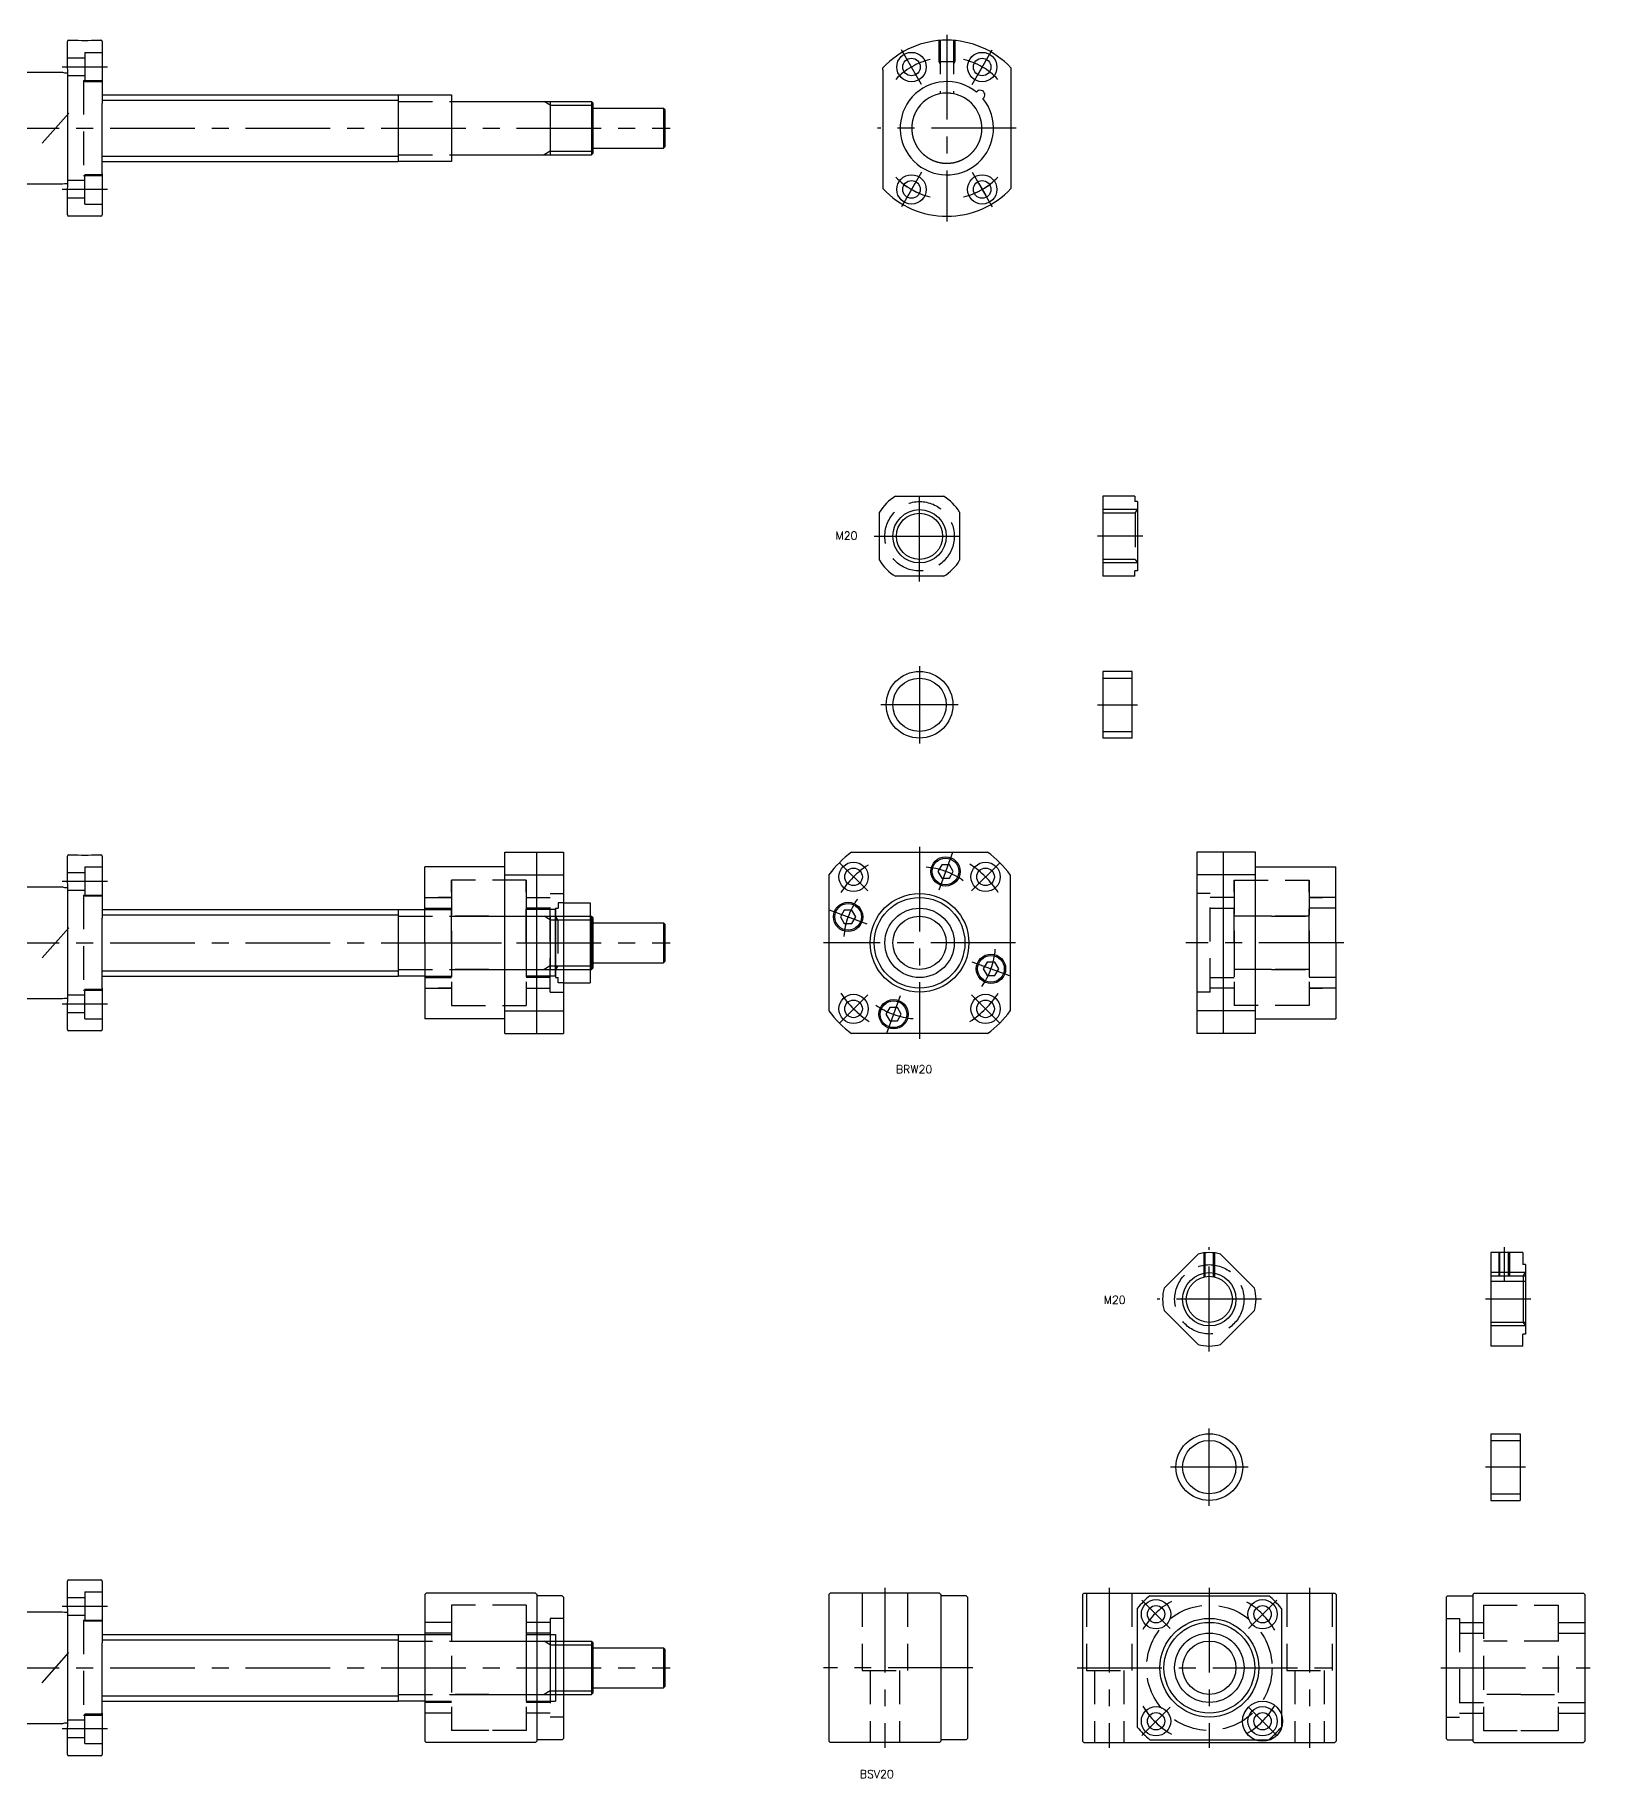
# Model space of a CAD drawing. Extents: x -123 to 967, y -52 to 612.
# Drawn here: x 384 to 967, y -41 to 612 of the extents above; entities that cross this region are included whole.
import ezdxf

# ---------------------------------------------------------------- set-up
doc = ezdxf.new("R2010")
doc.units = 0
doc.linetypes.add('CENTER', pattern=[50.8, 31.75, -6.35, 6.35, -6.35])
doc.linetypes.add('DASHED', pattern=[19.05, 12.7, -6.35])
doc.layers.get('0').update_dxf_attribs({"linetype": 'CONTINUOUS'})
doc.layers.add('CENTER', color=1, linetype='CENTER')
doc.styles.get("Standard").update_dxf_attribs({"font": 'txt.shx', "height": 3, "bigfont": 'bigfont.shx'})

msp = doc.modelspace()

# ---------------------------------------------------------------- linework, layer by layer
at = {"color": 7, "linetype": 'CONTINUOUS'}
for p, q in [((396.21, 599.82), (396.21, 609.71)), ((396.71, 610.21), (400.21, 610.21)), ((405.21, 610.21), (408.71, 610.21)), ((409.21, 609.71), (409.21, 586.51)), ((374.51, 598.21), (394.31, 598.21)), ((394.31, 598.21), (395.06, 598.01)), ((395.06, 598.01), (396.31, 598.01)), ((396.31, 599.11), (396.21, 599.82)), ((396.31, 598.41), (396.31, 599.11)), ((396.31, 555.31), (396.31, 598.41)), ((701.89, 599.12), (701.89, 599.86)), ((701.89, 599.12), (701.89, 555.29)), ((749.89, 599.86), (749.89, 599.12)), ((749.89, 599.12), (749.89, 555.29)), ((409.21, 589.71), (520.21, 589.71)), ((520.21, 589.71), (540.21, 589.71)), ((520.21, 589.71), (520.21, 564.71)), ((540.21, 589.71), (540.21, 564.71)), ((409.21, 560.21), (409.21, 586.51)), ((540.21, 587.21), (592.71, 587.21)), ((577.21, 587.21), (577.21, 567.21)), ((592.71, 587.21), (592.71, 567.21)), ((592.71, 587.21), (593.21, 586.71)), ((593.21, 586.71), (593.21, 567.71)), ((593.21, 584.71), (619.71, 584.71)), ((619.71, 584.71), (619.71, 569.71)), ((619.71, 584.71), (620.21, 584.21)), ((620.21, 584.21), (620.21, 570.21)), ((593.21, 569.71), (619.71, 569.71)), ((620.21, 570.21), (619.71, 569.71)), ((409.21, 564.71), (520.21, 564.71)), ((540.21, 564.71), (520.21, 564.71)), ((540.21, 567.21), (592.71, 567.21)), ((556.56, 567.21), (556.56, 567.21)), ((593.21, 567.71), (592.71, 567.21)), ((394.31, 556.21), (374.51, 556.21)), ((395.06, 556.41), (394.31, 556.21)), ((396.31, 556.41), (395.06, 556.41)), ((409.21, 560.21), (409.21, 544.71)), ((396.21, 554.6), (396.31, 555.31)), ((396.21, 544.71), (396.21, 554.6)), ((701.89, 555.29), (701.89, 554.56)), ((749.89, 555.29), (749.89, 554.56)), ((408.71, 544.21), (396.71, 544.21)), ((706.64, 439.22), (724.67, 439.22)), ((784.31, 439.22), (784.31, 409.22)), ((796.31, 439.22), (784.31, 439.22)), ((796.31, 439.22), (796.31, 437.22)), ((700.66, 415.2), (700.66, 433.23)), ((730.66, 433.23), (730.66, 415.2)), ((797.31, 437.22), (796.31, 437.22)), ((797.31, 437.22), (797.31, 411.22)), ((724.67, 409.22), (706.64, 409.22)), ((715.66, 409.22), (715.66, 409.22)), ((720.16, 409.22), (720.16, 409.22)), ((796.31, 409.22), (784.31, 409.22)), ((797.31, 411.22), (796.31, 411.22)), ((796.31, 409.22), (796.31, 411.22)), ((784.31, 373.53), (784.31, 348.53)), ((795.31, 373.53), (784.31, 373.53)), ((795.31, 348.53), (795.31, 373.53)), ((795.31, 348.53), (784.31, 348.53)), ((396.21, 294.39), (396.21, 304.28)), ((396.71, 304.78), (400.21, 304.78)), ((405.21, 304.78), (408.71, 304.78)), ((409.21, 304.28), (409.21, 281.08)), ((560.21, 237.78), (560.21, 305.78)), ((560.21, 305.78), (582.21, 305.78)), ((572.21, 237.78), (572.21, 305.78)), ((582.21, 305.78), (582.21, 237.78)), ((690.16, 305.78), (741.16, 305.78)), ((841.66, 305.78), (819.66, 305.78)), ((819.66, 305.78), (819.66, 237.78)), ((829.66, 237.78), (829.66, 305.78)), ((841.66, 237.78), (841.66, 305.78)), ((396.31, 293.68), (396.21, 294.39)), ((560.21, 300.28), (530.21, 300.28)), ((530.21, 271.78), (530.21, 300.28)), ((560.21, 297.28), (582.21, 297.28)), ((681.66, 297.28), (681.66, 246.28)), ((749.66, 297.28), (749.66, 246.28)), ((841.66, 297.28), (819.66, 297.28)), ((841.66, 300.28), (871.66, 300.28)), ((871.66, 271.78), (871.66, 300.28)), ((374.51, 292.78), (394.31, 292.78)), ((394.31, 292.78), (395.06, 292.58)), ((395.06, 292.58), (396.31, 292.58)), ((396.31, 292.98), (396.31, 293.68)), ((396.31, 249.88), (396.31, 292.98)), ((409.21, 284.28), (520.21, 284.28)), ((409.21, 254.78), (409.21, 281.08)), ((520.21, 284.28), (530.21, 284.28)), ((520.21, 284.28), (520.21, 259.28)), ((530.21, 284.28), (540.21, 284.28)), ((540.21, 281.78), (592.71, 281.78)), ((568.21, 284.28), (568.21, 259.28)), ((579.21, 284.28), (568.21, 284.28)), ((577.21, 281.78), (577.21, 261.78)), ((579.21, 284.78), (579.21, 258.78)), ((579.21, 284.78), (580.21, 284.78)), ((579.21, 259.28), (579.21, 284.28)), ((580.21, 286.78), (580.21, 284.78)), ((582.21, 286.78), (580.21, 286.78)), ((582.21, 286.78), (592.21, 286.78)), ((592.21, 286.78), (592.21, 256.78)), ((592.71, 281.78), (593.21, 281.28)), ((592.71, 281.78), (592.71, 261.78)), ((593.21, 281.28), (593.21, 262.28)), ((593.21, 279.28), (619.71, 279.28)), ((619.71, 279.28), (620.21, 278.78)), ((619.71, 279.28), (619.71, 264.28)), ((620.21, 278.78), (620.21, 264.78)), ((530.21, 271.78), (530.21, 243.28)), ((871.66, 271.78), (871.66, 243.28)), ((540.21, 261.78), (592.71, 261.78)), ((556.56, 261.78), (556.56, 261.78)), ((593.21, 262.28), (592.71, 261.78)), ((593.21, 264.28), (619.71, 264.28)), ((620.21, 264.78), (619.71, 264.28)), ((409.21, 259.28), (520.21, 259.28)), ((530.21, 259.28), (520.21, 259.28)), ((530.21, 259.28), (540.21, 259.28)), ((579.21, 259.28), (568.21, 259.28)), ((579.21, 258.78), (580.21, 258.78)), ((580.21, 256.78), (580.21, 258.78)), ((582.21, 256.78), (580.21, 256.78)), ((582.21, 256.78), (592.21, 256.78)), ((394.31, 250.78), (374.51, 250.78)), ((395.06, 250.98), (394.31, 250.78)), ((396.31, 250.98), (395.06, 250.98)), ((396.21, 249.17), (396.31, 249.88)), ((396.21, 239.28), (396.21, 249.17)), ((409.21, 254.78), (409.21, 239.28)), ((560.21, 243.28), (530.21, 243.28)), ((560.21, 246.28), (582.21, 246.28)), ((841.66, 246.28), (819.66, 246.28)), ((841.66, 243.28), (871.66, 243.28)), ((408.71, 238.78), (396.71, 238.78)), ((560.21, 237.78), (582.21, 237.78)), ((741.16, 237.78), (690.16, 237.78)), ((841.66, 237.78), (819.66, 237.78)), ((820.05, 155.11), (807.31, 142.36)), ((822.54, 151.01), (822.54, 151.01)), ((841.27, 142.36), (828.52, 155.11)), ((929.77, 155.63), (929.77, 120.63)), ((941.77, 155.63), (929.77, 155.63)), ((941.77, 155.63), (941.77, 151.13)), ((942.77, 151.13), (941.77, 151.13)), ((942.77, 151.13), (942.77, 125.13)), ((942.77, 146.78), (929.77, 146.78)), ((942.77, 144.78), (929.77, 144.78)), ((941.91, 146.78), (942.77, 148.13)), ((941.91, 146.78), (941.91, 129.48)), ((807.31, 133.9), (820.05, 121.15)), ((828.52, 121.15), (841.27, 133.9)), ((831.71, 124.34), (831.71, 124.34)), ((834.89, 127.52), (834.89, 127.52)), ((942.77, 129.48), (929.77, 129.48)), ((941.77, 120.63), (941.77, 125.13)), ((942.77, 125.13), (941.77, 125.13)), ((941.91, 129.48), (942.77, 128.13)), ((941.77, 120.63), (929.77, 120.63)), ((929.77, 87.72), (940.77, 87.72)), ((929.77, 87.72), (929.77, 62.72)), ((940.77, 87.72), (940.77, 62.72)), ((929.77, 62.72), (940.77, 62.72)), ((396.71, 33), (400.21, 33)), ((405.21, 33), (408.71, 33)), ((396.21, 22.61), (396.21, 32.5)), ((409.21, 32.5), (409.21, 9.3)), ((530.71, 28), (530.21, 27.5)), ((530.21, 27.5), (530.21, -27.5)), ((571.71, 28), (530.71, 28)), ((571.71, 28), (572.21, 27.5)), ((572.21, 27.5), (572.21, -27.5)), ((581.71, 27), (572.21, 27)), ((581.71, 27), (582.21, 26.5)), ((582.21, 26.5), (582.21, 0)), ((682.16, 28), (681.66, 27.5)), ((681.66, 27.5), (681.66, -27.5)), ((723.16, 28), (682.16, 28)), ((723.16, 28), (723.66, 27.5)), ((723.66, 27.5), (723.66, -27.5)), ((733.16, 27), (723.66, 27)), ((733.16, 27), (733.66, 26.5)), ((733.66, 26.5), (733.66, 0)), ((777.29, 28), (776.79, 27.5)), ((776.79, 27.5), (776.79, -27.5)), ((777.29, 28), (871.29, 28)), ((802.02, 27), (846.56, 27)), ((871.29, 28), (871.79, 27.5)), ((871.79, 27.5), (871.79, -27.5)), ((913.55, 27), (913.05, 26.5)), ((913.05, 26.5), (913.05, 0)), ((913.05, 26.5), (913.05, 0)), ((913.55, 27), (923.05, 27)), ((923.55, 28), (923.05, 27.5)), ((923.05, 27.5), (923.05, -27.5)), ((923.55, 28), (964.55, 28)), ((964.55, 28), (965.05, 27.5)), ((965.05, 27.5), (965.05, -27.5)), ((374.51, 21), (394.31, 21)), ((394.31, 21), (395.06, 20.8)), ((395.06, 20.8), (396.31, 20.8)), ((396.31, 21.9), (396.21, 22.61)), ((396.31, 21.2), (396.31, 21.9)), ((396.31, -21.9), (396.31, 21.2)), ((797.29, 22.27), (797.29, -22.27)), ((851.29, 22.27), (851.29, -22.27)), ((409.21, 12.5), (520.21, 12.5)), ((409.21, -17), (409.21, 9.3)), ((520.21, 12.5), (530.21, 12.5)), ((520.21, 12.5), (520.21, -12.5)), ((530.21, 12.5), (540.21, 12.5)), ((540.21, 10), (592.71, 10)), ((568.21, 12.5), (579.21, 12.5)), ((568.21, 12.5), (568.21, -12.5)), ((568.21, 10), (579.21, 10)), ((577.21, 10), (577.21, -10)), ((579.21, 12.5), (579.21, -12.5)), ((592.71, 10), (593.21, 9.5)), ((592.71, 10), (592.71, -10)), ((593.21, 9.5), (593.21, -9.5)), ((593.21, 7.5), (619.71, 7.5)), ((619.71, 7.5), (620.21, 7)), ((619.71, 7.5), (619.71, -7.5)), ((620.21, 7), (620.21, -7)), ((582.21, 0), (582.21, -26.5)), ((733.66, 0), (733.66, -26.5)), ((913.05, 0), (913.05, -26.5)), ((913.05, 0), (913.05, -26.5)), ((409.21, -12.5), (520.21, -12.5)), ((530.21, -12.5), (520.21, -12.5)), ((530.21, -12.5), (540.21, -12.5)), ((540.21, -10), (592.71, -10)), ((556.56, -10), (556.56, -10)), ((568.21, -10), (579.21, -10)), ((568.21, -12.5), (579.21, -12.5)), ((593.21, -9.5), (592.71, -10)), ((593.21, -7.5), (619.71, -7.5)), ((620.21, -7), (619.71, -7.5)), ((409.21, -17), (409.21, -32.5)), ((394.31, -21), (374.51, -21)), ((395.06, -20.8), (394.31, -21)), ((396.31, -20.8), (395.06, -20.8)), ((396.21, -22.61), (396.31, -21.9)), ((396.21, -32.5), (396.21, -22.61)), ((530.21, -27.5), (530.71, -28)), ((571.71, -28), (530.71, -28)), ((572.21, -27.5), (571.71, -28)), ((581.71, -27), (572.21, -27)), ((582.21, -26.5), (581.71, -27)), ((681.66, -27.5), (682.16, -28)), ((723.16, -28), (682.16, -28)), ((723.66, -27.5), (723.16, -28)), ((733.16, -27), (723.66, -27)), ((733.66, -26.5), (733.16, -27)), ((776.79, -27.5), (777.29, -28)), ((777.29, -28), (871.29, -28)), ((802.02, -27), (846.56, -27)), ((871.79, -27.5), (871.29, -28)), ((913.05, -26.5), (913.55, -27)), ((913.55, -27), (923.05, -27)), ((923.05, -27.5), (923.55, -28)), ((923.55, -28), (964.55, -28)), ((965.05, -27.5), (964.55, -28)), ((408.71, -33), (396.71, -33))]:
    msp.add_line(p, q, dxfattribs=at)
at = {"color": 3, "linetype": 'DASHED'}
for p, q in [((722.89, 610.07), (722.89, 602.21)), ((723.43, 610.12), (723.43, 590.13)), ((728.35, 610.12), (728.35, 590.13)), ((728.89, 610.07), (728.89, 602.21)), ((402.71, 603.46), (396.21, 603.46)), ((402.71, 605.66), (409.21, 605.66)), ((402.71, 605.66), (402.71, 594.66)), ((722.89, 602.21), (728.89, 602.21)), ((722.89, 602.21), (723.43, 601.27)), ((728.89, 602.21), (728.35, 601.27)), ((402.71, 596.86), (396.31, 596.86)), ((402.21, 595.06), (402.21, 559.36)), ((402.21, 595.06), (409.21, 595.06)), ((409.21, 594.66), (402.71, 594.66)), ((520.41, 587.21), (540.21, 587.21)), ((520.41, 567.21), (540.21, 567.21)), ((402.71, 557.56), (396.31, 557.56)), ((409.21, 559.36), (402.21, 559.36)), ((409.21, 559.76), (402.71, 559.76)), ((402.71, 548.76), (402.71, 559.76)), ((402.71, 550.96), (396.21, 550.96)), ((402.71, 548.76), (409.21, 548.76)), ((797.31, 434.22), (784.31, 434.22)), ((796.45, 432.87), (784.31, 432.87)), ((796.45, 432.87), (797.31, 434.22)), ((796.45, 432.87), (796.45, 415.57)), ((796.45, 415.57), (784.31, 415.57)), ((797.31, 414.22), (784.31, 414.22)), ((796.45, 415.57), (797.31, 414.22)), ((784.31, 371.03), (795.31, 371.03)), ((784.31, 351.03), (795.31, 351.03)), ((402.71, 298.03), (396.21, 298.03)), ((402.71, 300.23), (402.71, 289.23)), ((402.71, 300.23), (409.21, 300.23)), ((540.21, 295.28), (540.21, 248.28)), ((568.21, 295.28), (540.21, 295.28)), ((540.21, 271.78), (540.21, 295.28)), ((540.21, 294.88), (540.21, 248.68)), ((568.21, 295.28), (568.21, 248.28)), ((568.21, 271.78), (568.21, 295.28)), ((833.66, 295.28), (833.66, 248.28)), ((833.66, 271.78), (833.66, 295.28)), ((833.66, 295.28), (861.66, 295.28)), ((861.66, 295.28), (861.66, 248.28)), ((861.66, 271.78), (861.66, 295.28)), ((861.66, 294.88), (861.66, 248.68)), ((402.71, 291.43), (396.31, 291.43)), ((402.21, 289.63), (402.21, 253.93)), ((402.21, 289.63), (409.21, 289.63)), ((409.21, 289.23), (402.71, 289.23)), ((530.21, 288.78), (540.21, 288.78)), ((540.21, 288.78), (535.21, 288.78)), ((568.21, 288.78), (577.21, 288.78)), ((568.21, 288.78), (573.21, 288.78)), ((577.21, 253.28), (577.21, 290.28)), ((577.21, 290.28), (582.21, 290.28)), ((824.66, 290.28), (819.66, 290.28)), ((824.66, 253.28), (824.66, 290.28)), ((833.66, 288.78), (824.66, 288.78)), ((833.66, 288.78), (828.66, 288.78)), ((861.66, 288.78), (866.66, 288.78)), ((871.66, 288.78), (861.66, 288.78)), ((520.41, 281.78), (540.21, 281.78)), ((530.21, 284.78), (540.21, 284.78)), ((540.21, 281.78), (568.21, 281.78)), ((554.21, 281.78), (540.21, 281.78)), ((554.21, 281.78), (568.21, 281.78)), ((577.21, 284.78), (568.21, 284.78)), ((568.21, 281.78), (579.21, 281.78)), ((579.21, 281.78), (592.21, 281.78)), ((580.08, 280.43), (579.21, 281.78)), ((824.66, 284.78), (833.66, 284.78)), ((861.66, 281.78), (833.66, 281.78)), ((847.66, 281.78), (833.66, 281.78)), ((847.66, 281.78), (861.66, 281.78)), ((871.66, 284.78), (861.66, 284.78)), ((580.08, 280.43), (592.21, 280.43)), ((580.08, 280.43), (580.08, 263.14)), ((540.21, 271.78), (540.21, 248.28)), ((568.21, 271.78), (568.21, 248.28)), ((833.66, 271.78), (833.66, 248.28)), ((861.66, 271.78), (861.66, 248.28)), ((520.41, 261.78), (540.21, 261.78)), ((540.21, 261.78), (568.21, 261.78)), ((554.21, 261.78), (540.21, 261.78)), ((554.21, 261.78), (568.21, 261.78)), ((568.21, 261.78), (579.21, 261.78)), ((580.08, 263.14), (579.21, 261.78)), ((579.21, 261.78), (592.21, 261.78)), ((580.08, 263.14), (592.21, 263.14)), ((861.66, 261.78), (833.66, 261.78)), ((847.66, 261.78), (833.66, 261.78)), ((847.66, 261.78), (861.66, 261.78)), ((530.21, 258.78), (540.21, 258.78)), ((577.21, 258.78), (568.21, 258.78)), ((824.66, 258.78), (833.66, 258.78)), ((871.66, 258.78), (861.66, 258.78)), ((402.71, 252.13), (396.31, 252.13)), ((409.21, 253.93), (402.21, 253.93)), ((409.21, 254.33), (402.71, 254.33)), ((402.71, 243.33), (402.71, 254.33)), ((530.21, 254.78), (540.21, 254.78)), ((540.21, 254.78), (535.21, 254.78)), ((540.21, 254.78), (535.21, 254.78)), ((568.21, 254.78), (577.21, 254.78)), ((568.21, 254.78), (573.21, 254.78)), ((568.21, 254.78), (573.21, 254.78)), ((577.21, 253.28), (582.21, 253.28)), ((824.66, 253.28), (819.66, 253.28)), ((833.66, 254.78), (824.66, 254.78)), ((833.66, 254.78), (828.66, 254.78)), ((833.66, 254.78), (828.66, 254.78)), ((861.66, 254.78), (866.66, 254.78)), ((861.66, 254.78), (866.66, 254.78)), ((871.66, 254.78), (861.66, 254.78)), ((402.71, 245.53), (396.21, 245.53)), ((402.71, 243.33), (409.21, 243.33)), ((540.21, 248.28), (568.21, 248.28)), ((861.66, 248.28), (833.66, 248.28)), ((822.29, 155.52), (822.29, 146.54)), ((822.67, 146.62), (822.67, 155.55)), ((825.91, 146.62), (825.91, 155.55)), ((826.29, 155.52), (826.29, 146.54)), ((932.77, 155.63), (932.77, 146.78)), ((933.15, 146.78), (933.15, 155.63)), ((936.39, 146.78), (936.39, 155.63)), ((936.77, 155.63), (936.77, 146.78)), ((929.77, 85.22), (940.77, 85.22)), ((929.77, 65.22), (940.77, 65.22)), ((402.71, 26.25), (396.21, 26.25)), ((402.71, 28.45), (402.71, 17.45)), ((402.71, 28.45), (409.21, 28.45)), ((694.16, 28), (694.16, -1)), ((711.16, 28), (711.16, -1)), ((778.29, 28), (778.29, -1)), ((795.29, 28), (795.29, -1)), ((853.29, 28), (853.29, -1)), ((870.29, 28), (870.29, -1)), ((402.71, 19.65), (396.31, 19.65)), ((540.21, 23.5), (540.21, -23.5)), ((568.21, 23.5), (540.21, 23.5)), ((540.21, 22.5), (540.21, -22.5)), ((568.21, 23.5), (568.21, -23.5)), ((927.05, 23.5), (927.05, -23.5)), ((927.05, 23.5), (955.05, 23.5)), ((955.05, 23.5), (955.05, -23.5)), ((955.05, 22.5), (955.05, -22.5)), ((402.21, 17.85), (402.21, -17.85)), ((402.21, 17.85), (409.21, 17.85)), ((409.21, 17.45), (402.71, 17.45)), ((540.21, 17), (530.21, 17)), ((577.21, 17), (568.21, 17)), ((577.21, 18.5), (577.21, -18.5)), ((582.21, 18.5), (577.21, 18.5)), ((913.05, 18.5), (918.05, 18.5)), ((918.05, 18.5), (918.05, -18.5)), ((918.05, 17), (927.05, 17)), ((955.05, 17), (965.05, 17)), ((520.41, 10), (540.21, 10)), ((540.21, 13), (530.21, 13)), ((540.21, 10), (568.21, 10)), ((577.21, 13), (568.21, 13)), ((918.05, 13), (927.05, 13)), ((955.05, 10), (927.05, 10)), ((955.05, 13), (965.05, 13)), ((694.16, -1), (711.16, -1)), ((697.16, -1), (697.16, -28)), ((708.16, -1), (708.16, -28)), ((778.29, -1), (795.29, -1)), ((781.29, -1), (781.29, -28)), ((792.29, -1), (792.29, -28)), ((853.29, -1), (870.29, -1)), ((856.29, -1), (856.29, -28)), ((867.29, -1), (867.29, -28)), ((520.41, -10), (540.21, -10)), ((540.21, -13), (530.21, -13)), ((554.21, -10), (540.21, -10)), ((554.21, -10), (568.21, -10)), ((577.21, -13), (568.21, -13)), ((918.05, -13), (927.05, -13)), ((941.05, -10), (927.05, -10)), ((941.05, -10), (955.05, -10)), ((955.05, -13), (965.05, -13)), ((409.21, -17.85), (402.21, -17.85)), ((409.21, -17.45), (402.71, -17.45)), ((402.71, -28.45), (402.71, -17.45)), ((540.21, -17), (530.21, -17)), ((577.21, -17), (568.21, -17)), ((582.21, -18.5), (577.21, -18.5)), ((913.05, -18.5), (918.05, -18.5)), ((918.05, -17), (927.05, -17)), ((955.05, -17), (965.05, -17)), ((402.71, -19.65), (396.31, -19.65)), ((568.21, -23.5), (540.21, -23.5)), ((554.21, -23.5), (541.21, -23.5)), ((927.05, -23.5), (955.05, -23.5)), ((941.05, -23.5), (954.05, -23.5)), ((402.71, -26.25), (396.21, -26.25)), ((402.71, -28.45), (409.21, -28.45))]:
    msp.add_line(p, q, dxfattribs=at)
at = {"color": 3, "linetype": 'CONTINUOUS'}
for p, q in [((409.21, 587.71), (520.21, 587.71)), ((577.21, 585.86), (574.87, 587.21)), ((577.21, 585.86), (593.21, 585.86)), ((409.21, 566.71), (520.21, 566.71)), ((577.21, 568.56), (574.87, 567.21)), ((577.21, 568.56), (593.21, 568.56)), ((409.21, 282.28), (520.21, 282.28)), ((577.21, 280.43), (574.87, 281.78)), ((577.21, 280.43), (593.21, 280.43)), ((577.21, 263.14), (574.87, 261.78)), ((577.21, 263.14), (593.21, 263.14)), ((409.21, 261.28), (520.21, 261.28)), ((942.77, 148.13), (929.77, 148.13)), ((942.77, 128.13), (929.77, 128.13)), ((409.21, 10.5), (520.21, 10.5)), ((577.21, 8.65), (574.87, 10)), ((577.21, 8.65), (593.21, 8.65)), ((409.21, -10.5), (520.21, -10.5)), ((577.21, -8.65), (574.87, -10)), ((577.21, -8.65), (593.21, -8.65))]:
    msp.add_line(p, q, dxfattribs=at)
at = {"color": 7, "linetype": 'CONTINUOUS'}
for points in [[(723.96, 301.06), (722.52, 298.56), (723.96, 296.06), (726.85, 296.06), (728.29, 298.56), (726.85, 301.06)], [(687.43, 284.03), (685.99, 281.53), (687.43, 279.03), (690.32, 279.03), (691.76, 281.53), (690.32, 284.03)], [(740.99, 264.54), (739.55, 262.04), (740.99, 259.54), (743.88, 259.54), (745.32, 262.04), (743.88, 264.54)], [(704.47, 247.5), (703.02, 245), (704.47, 242.5), (707.35, 242.5), (708.8, 245), (707.35, 247.5)]]:
    msp.add_lwpolyline(points, close=True, dxfattribs=at)
at = {"color": 7}
for points in [[(727.5, 590.26, 0), (727.48, 590.26, 0), (727.46, 590.27, 0), (727.44, 590.27, 0), (727.42, 590.27, 0), (727.4, 590.27, 0), (727.38, 590.27, 0), (727.36, 590.28, 0), (727.35, 590.28, 0), (727.33, 590.28, 0), (727.31, 590.28, 0), (727.29, 590.28, 0), (727.27, 590.29, 0), (727.25, 590.29, 0), (727.23, 590.29, 0), (727.21, 590.29, 0), (727.19, 590.29, 0), (727.17, 590.3, 0), (727.16, 590.3, 0), (727.14, 590.3, 0), (727.12, 590.3, 0), (727.1, 590.3, 0), (727.08, 590.31, 0), (727.06, 590.31, 0), (727.04, 590.31, 0), (727.02, 590.31, 0), (727, 590.31, 0), (726.99, 590.31, 0), (726.97, 590.32, 0), (726.95, 590.32, 0), (726.93, 590.32, 0), (726.91, 590.32, 0), (726.89, 590.32, 0), (726.87, 590.32, 0), (726.85, 590.32, 0), (726.84, 590.33, 0), (726.82, 590.33, 0), (726.8, 590.33, 0), (726.78, 590.33, 0), (726.76, 590.33, 0), (726.74, 590.33, 0), (726.72, 590.33, 0), (726.7, 590.33, 0), (726.68, 590.34, 0), (726.66, 590.34, 0), (726.65, 590.34, 0), (726.63, 590.34, 0), (726.61, 590.34, 0), (726.59, 590.34, 0), (726.57, 590.34, 0), (726.55, 590.34, 0), (726.53, 590.34, 0), (726.51, 590.35, 0), (726.5, 590.35, 0), (726.48, 590.35, 0), (726.46, 590.35, 0), (726.44, 590.35, 0), (726.42, 590.35, 0), (726.4, 590.35, 0), (726.38, 590.35, 0), (726.36, 590.35, 0), (726.35, 590.35, 0), (726.33, 590.35, 0), (726.31, 590.35, 0), (726.29, 590.35, 0), (726.27, 590.35, 0), (726.25, 590.35, 0), (726.23, 590.36, 0), (726.21, 590.36, 0), (726.2, 590.36, 0), (726.18, 590.36, 0), (726.16, 590.36, 0), (726.14, 590.36, 0), (726.12, 590.36, 0), (726.1, 590.36, 0), (726.08, 590.36, 0), (726.07, 590.36, 0), (726.05, 590.36, 0), (726.03, 590.36, 0), (726.01, 590.36, 0), (725.99, 590.36, 0), (725.97, 590.36, 0), (725.95, 590.36, 0), (725.93, 590.36, 0), (725.92, 590.36, 0), (725.9, 590.36, 0), (725.88, 590.36, 0), (725.86, 590.36, 0), (725.84, 590.36, 0), (725.82, 590.36, 0), (725.8, 590.36, 0), (725.78, 590.36, 0), (725.77, 590.36, 0), (725.75, 590.36, 0), (725.73, 590.36, 0), (725.71, 590.36, 0), (725.69, 590.36, 0), (725.67, 590.36, 0), (725.65, 590.36, 0), (725.64, 590.36, 0), (725.62, 590.36, 0), (725.6, 590.36, 0), (725.58, 590.36, 0), (725.56, 590.36, 0), (725.54, 590.36, 0), (725.53, 590.35, 0), (725.51, 590.35, 0), (725.49, 590.35, 0), (725.47, 590.35, 0), (725.45, 590.35, 0), (725.43, 590.35, 0), (725.41, 590.35, 0), (725.4, 590.35, 0), (725.38, 590.35, 0), (725.36, 590.35, 0), (725.34, 590.35, 0), (725.32, 590.35, 0), (725.3, 590.35, 0), (725.29, 590.35, 0), (725.27, 590.35, 0), (725.25, 590.34, 0), (725.23, 590.34, 0), (725.21, 590.34, 0), (725.19, 590.34, 0), (725.18, 590.34, 0), (725.16, 590.34, 0), (725.14, 590.34, 0), (725.12, 590.34, 0), (725.1, 590.34, 0), (725.08, 590.34, 0), (725.07, 590.33, 0), (725.05, 590.33, 0), (725.03, 590.33, 0), (725.01, 590.33, 0), (724.99, 590.33, 0), (724.97, 590.33, 0), (724.95, 590.33, 0), (724.94, 590.33, 0), (724.92, 590.32, 0), (724.9, 590.32, 0), (724.88, 590.32, 0), (724.86, 590.32, 0), (724.84, 590.32, 0), (724.83, 590.32, 0), (724.81, 590.32, 0), (724.79, 590.31, 0), (724.77, 590.31, 0), (724.75, 590.31, 0), (724.73, 590.31, 0), (724.71, 590.31, 0), (724.7, 590.3, 0), (724.68, 590.3, 0), (724.66, 590.3, 0), (724.64, 590.3, 0), (724.62, 590.3, 0), (724.6, 590.3, 0), (724.58, 590.29, 0), (724.57, 590.29, 0), (724.55, 590.29, 0), (724.53, 590.29, 0)], [(715.15, 584.79, 0), (715.07, 584.68, 0), (714.99, 584.57, 0), (714.92, 584.46, 0), (714.84, 584.34, 0), (714.77, 584.23, 0), (714.7, 584.11, 0), (714.63, 584, 0), (714.56, 583.88, 0), (714.49, 583.76, 0), (714.42, 583.65, 0), (714.36, 583.53, 0), (714.3, 583.41, 0), (714.23, 583.29, 0), (714.17, 583.18, 0), (714.11, 583.06, 0), (714.05, 582.94, 0), (714, 582.82, 0), (713.94, 582.69, 0), (713.88, 582.57, 0), (713.83, 582.45, 0), (713.78, 582.32, 0), (713.72, 582.2, 0), (713.67, 582.07, 0), (713.62, 581.94, 0), (713.57, 581.82, 0), (713.53, 581.69, 0), (713.48, 581.56, 0), (713.44, 581.43, 0), (713.39, 581.3, 0), (713.35, 581.17, 0), (713.31, 581.03, 0), (713.27, 580.9, 0), (713.23, 580.77, 0), (713.19, 580.63, 0), (713.16, 580.5, 0), (713.12, 580.36, 0), (713.09, 580.23, 0), (713.06, 580.09, 0), (713.03, 579.95, 0), (713, 579.82, 0), (712.98, 579.68, 0), (712.95, 579.54, 0), (712.92, 579.4, 0), (712.9, 579.26, 0), (712.88, 579.12, 0), (712.86, 578.98, 0), (712.84, 578.84, 0), (712.83, 578.7, 0), (712.81, 578.56, 0), (712.8, 578.42, 0), (712.78, 578.28, 0), (712.77, 578.14, 0), (712.76, 578, 0), (712.76, 577.85, 0), (712.75, 577.71, 0), (712.75, 577.57, 0), (712.74, 577.43, 0), (712.74, 577.28, 0), (712.74, 577.14, 0), (712.74, 577, 0), (712.75, 576.86, 0), (712.75, 576.71, 0), (712.76, 576.57, 0), (712.76, 576.43, 0), (712.77, 576.29, 0), (712.78, 576.14, 0), (712.8, 576, 0), (712.81, 575.86, 0), (712.83, 575.72, 0), (712.84, 575.58, 0), (712.86, 575.44, 0), (712.88, 575.3, 0), (712.9, 575.15, 0), (712.92, 575.01, 0), (712.95, 574.88, 0), (712.98, 574.74, 0), (713, 574.6, 0), (713.03, 574.46, 0), (713.06, 574.32, 0), (713.09, 574.18, 0), (713.13, 574.04, 0), (713.16, 573.91, 0), (713.2, 573.77, 0), (713.24, 573.64, 0), (713.27, 573.5, 0), (713.32, 573.37, 0), (713.36, 573.23, 0), (713.4, 573.1, 0), (713.44, 572.97, 0), (713.49, 572.84, 0), (713.54, 572.7, 0), (713.59, 572.57, 0), (713.63, 572.44, 0), (713.69, 572.32, 0), (713.74, 572.19, 0), (713.79, 572.06, 0), (713.85, 571.93, 0), (713.9, 571.81, 0), (713.96, 571.68, 0), (714.02, 571.56, 0), (714.08, 571.43, 0), (714.14, 571.31, 0), (714.2, 571.19, 0), (714.26, 571.07, 0), (714.33, 570.95, 0), (714.39, 570.83, 0), (714.46, 570.72, 0), (714.52, 570.6, 0), (714.59, 570.48, 0), (714.66, 570.37, 0), (714.73, 570.25, 0), (714.8, 570.14, 0), (714.87, 570.03, 0), (714.95, 569.92, 0), (715.02, 569.81, 0), (715.1, 569.7, 0), (715.18, 569.59, 0), (715.25, 569.48, 0), (715.34, 569.37, 0), (715.42, 569.26, 0), (715.5, 569.15, 0), (715.58, 569.04, 0), (715.67, 568.94, 0), (715.75, 568.83, 0), (715.84, 568.73, 0), (715.93, 568.62, 0), (716.02, 568.52, 0), (716.11, 568.41, 0), (716.21, 568.31, 0), (716.3, 568.21, 0), (716.4, 568.11, 0), (716.49, 568.01, 0), (716.59, 567.91, 0), (716.69, 567.81, 0), (716.79, 567.72, 0), (716.89, 567.62, 0), (717, 567.52, 0), (717.1, 567.43, 0), (717.2, 567.34, 0), (717.31, 567.25, 0), (717.42, 567.15, 0), (717.52, 567.06, 0), (717.63, 566.98, 0), (717.75, 566.89, 0), (717.86, 566.8, 0), (717.97, 566.71, 0), (718.08, 566.63, 0), (718.2, 566.55, 0), (718.31, 566.46, 0), (718.43, 566.38, 0), (718.55, 566.3, 0), (718.66, 566.22, 0), (718.78, 566.15, 0), (718.9, 566.07, 0), (719.02, 565.99, 0), (719.15, 565.92, 0), (719.27, 565.85, 0), (719.39, 565.78, 0), (719.52, 565.71, 0), (719.64, 565.64, 0), (719.77, 565.57, 0), (719.89, 565.51, 0), (720.02, 565.44, 0), (720.15, 565.38, 0), (720.28, 565.32, 0), (720.41, 565.26, 0), (720.54, 565.2, 0), (720.67, 565.14, 0), (720.8, 565.09, 0), (720.93, 565.03, 0), (721.06, 564.98, 0), (721.19, 564.93, 0), (721.33, 564.88, 0), (721.46, 564.83, 0), (721.6, 564.78, 0), (721.73, 564.74, 0), (721.86, 564.69, 0), (722, 564.65, 0), (722.13, 564.61, 0), (722.27, 564.57, 0), (722.4, 564.53, 0), (722.54, 564.49, 0), (722.68, 564.46, 0), (722.81, 564.42, 0), (722.95, 564.39, 0), (723.09, 564.36, 0), (723.22, 564.33, 0), (723.36, 564.3, 0), (723.5, 564.28, 0), (723.63, 564.25, 0), (723.77, 564.23, 0), (723.91, 564.21, 0), (724.05, 564.19, 0), (724.18, 564.17, 0), (724.32, 564.15, 0), (724.46, 564.14, 0), (724.6, 564.12, 0), (724.73, 564.11, 0), (724.87, 564.1, 0), (725, 564.09, 0), (725.14, 564.08, 0), (725.28, 564.07, 0), (725.41, 564.07, 0), (725.55, 564.06, 0), (725.68, 564.06, 0), (725.82, 564.06, 0), (725.95, 564.06, 0), (726.09, 564.06, 0), (726.22, 564.06, 0), (726.35, 564.07, 0), (726.49, 564.07, 0), (726.62, 564.08, 0), (726.75, 564.09, 0), (726.89, 564.1, 0), (727.02, 564.11, 0), (727.15, 564.12, 0), (727.29, 564.13, 0), (727.42, 564.15, 0), (727.56, 564.17, 0), (727.69, 564.18, 0), (727.83, 564.2, 0), (727.96, 564.22, 0), (728.1, 564.25, 0), (728.23, 564.27, 0), (728.37, 564.29, 0), (728.5, 564.32, 0), (728.64, 564.35, 0), (728.77, 564.38, 0), (728.91, 564.41, 0), (729.04, 564.44, 0), (729.18, 564.48, 0), (729.31, 564.51, 0), (729.45, 564.55, 0), (729.58, 564.59, 0), (729.71, 564.63, 0), (729.85, 564.67, 0), (729.98, 564.71, 0), (730.12, 564.76, 0), (730.25, 564.8, 0), (730.38, 564.85, 0), (730.51, 564.9, 0), (730.64, 564.95, 0), (730.78, 565, 0), (730.91, 565.05, 0), (731.04, 565.11, 0), (731.17, 565.16, 0), (731.3, 565.22, 0), (731.43, 565.28, 0), (731.55, 565.34, 0), (731.68, 565.4, 0), (731.81, 565.47, 0), (731.94, 565.53, 0), (732.06, 565.6, 0), (732.19, 565.66, 0), (732.31, 565.73, 0), (732.44, 565.8, 0), (732.56, 565.88, 0), (732.68, 565.95, 0), (732.8, 566.02, 0), (732.92, 566.1, 0), (733.04, 566.18, 0), (733.16, 566.25, 0), (733.28, 566.33, 0), (733.4, 566.41, 0), (733.52, 566.5, 0), (733.63, 566.58, 0), (733.75, 566.66, 0), (733.86, 566.75, 0), (733.97, 566.84, 0), (734.09, 566.92, 0), (734.2, 567.01, 0), (734.3, 567.1, 0), (734.41, 567.2, 0), (734.52, 567.29, 0), (734.63, 567.38, 0), (734.73, 567.48, 0), (734.84, 567.57, 0), (734.94, 567.67, 0), (735.04, 567.77, 0), (735.14, 567.87, 0), (735.24, 567.96, 0), (735.34, 568.07, 0), (735.44, 568.17, 0), (735.53, 568.27, 0), (735.63, 568.37, 0), (735.72, 568.48, 0), (735.81, 568.58, 0), (735.9, 568.69, 0), (736, 568.79, 0), (736.08, 568.9, 0), (736.17, 569.01, 0), (736.26, 569.12, 0), (736.34, 569.23, 0), (736.42, 569.34, 0), (736.51, 569.45, 0), (736.59, 569.56, 0), (736.67, 569.67, 0), (736.74, 569.78, 0), (736.82, 569.9, 0), (736.9, 570.01, 0), (736.97, 570.12, 0), (737.04, 570.24, 0), (737.11, 570.36, 0), (737.18, 570.47, 0), (737.25, 570.59, 0), (737.32, 570.7, 0), (737.38, 570.82, 0), (737.45, 570.94, 0), (737.51, 571.06, 0), (737.57, 571.17, 0), (737.63, 571.29, 0), (737.69, 571.41, 0), (737.75, 571.53, 0), (737.81, 571.65, 0), (737.87, 571.78, 0), (737.92, 571.9, 0), (737.98, 572.02, 0), (738.03, 572.15, 0), (738.08, 572.27, 0), (738.13, 572.4, 0), (738.18, 572.53, 0), (738.23, 572.66, 0), (738.27, 572.78, 0), (738.32, 572.91, 0), (738.36, 573.05, 0), (738.41, 573.18, 0), (738.45, 573.31, 0), (738.49, 573.44, 0), (738.53, 573.57, 0), (738.57, 573.71, 0), (738.6, 573.84, 0), (738.64, 573.98, 0), (738.67, 574.11, 0), (738.7, 574.25, 0), (738.73, 574.39, 0), (738.76, 574.52, 0), (738.79, 574.66, 0), (738.82, 574.8, 0), (738.84, 574.94, 0), (738.87, 575.08, 0), (738.89, 575.22, 0), (738.91, 575.36, 0), (738.93, 575.5, 0), (738.95, 575.64, 0), (738.96, 575.78, 0), (738.98, 575.92, 0), (738.99, 576.06, 0), (739, 576.2, 0), (739.01, 576.34, 0), (739.02, 576.48, 0), (739.03, 576.63, 0)], [(715.3, 585, 0), (715.3, 585, 0), (715.3, 585, 0), (715.29, 585, 0), (715.29, 585, 0), (715.29, 584.99, 0), (715.29, 584.99, 0), (715.29, 584.99, 0), (715.29, 584.99, 0), (715.29, 584.98, 0), (715.28, 584.98, 0), (715.28, 584.98, 0), (715.28, 584.98, 0), (715.28, 584.98, 0), (715.28, 584.97, 0), (715.28, 584.97, 0), (715.27, 584.97, 0), (715.27, 584.97, 0), (715.27, 584.97, 0), (715.27, 584.96, 0), (715.27, 584.96, 0), (715.27, 584.96, 0), (715.26, 584.96, 0), (715.26, 584.95, 0), (715.26, 584.95, 0), (715.26, 584.95, 0), (715.26, 584.95, 0), (715.26, 584.95, 0), (715.25, 584.94, 0), (715.25, 584.94, 0), (715.25, 584.94, 0), (715.25, 584.94, 0), (715.25, 584.93, 0), (715.25, 584.93, 0), (715.25, 584.93, 0), (715.24, 584.93, 0), (715.24, 584.92, 0), (715.24, 584.92, 0), (715.24, 584.92, 0), (715.24, 584.92, 0), (715.24, 584.92, 0), (715.23, 584.91, 0), (715.23, 584.91, 0), (715.23, 584.91, 0), (715.23, 584.91, 0), (715.23, 584.9, 0), (715.23, 584.9, 0), (715.23, 584.9, 0), (715.22, 584.9, 0), (715.22, 584.9, 0), (715.22, 584.89, 0), (715.22, 584.89, 0), (715.22, 584.89, 0), (715.22, 584.89, 0), (715.21, 584.88, 0), (715.21, 584.88, 0), (715.21, 584.88, 0), (715.21, 584.88, 0), (715.21, 584.88, 0), (715.21, 584.87, 0), (715.2, 584.87, 0), (715.2, 584.87, 0), (715.2, 584.87, 0), (715.2, 584.87, 0), (715.2, 584.86, 0), (715.2, 584.86, 0), (715.2, 584.86, 0), (715.19, 584.86, 0), (715.19, 584.85, 0), (715.19, 584.85, 0), (715.19, 584.85, 0), (715.19, 584.85, 0), (715.18, 584.85, 0), (715.18, 584.84, 0), (715.18, 584.84, 0), (715.18, 584.84, 0), (715.18, 584.84, 0), (715.18, 584.83, 0), (715.18, 584.83, 0), (715.17, 584.83, 0), (715.17, 584.83, 0), (715.17, 584.83, 0), (715.17, 584.82, 0), (715.17, 584.82, 0), (715.17, 584.82, 0), (715.16, 584.82, 0), (715.16, 584.81, 0), (715.16, 584.81, 0), (715.16, 584.81, 0), (715.16, 584.81, 0), (715.16, 584.81, 0), (715.15, 584.8, 0), (715.15, 584.8, 0), (715.15, 584.8, 0), (715.15, 584.8, 0), (715.15, 584.79, 0)]]:
    msp.add_polyline3d(points, dxfattribs=at)
at = {"color": 7, "linetype": 'CONTINUOUS'}
for centre, radius in [((712.64, 600.16), 5.5), ((712.64, 600.16), 3.3), ((739.14, 600.16), 5.5), ((739.14, 600.16), 3.3), ((712.64, 554.26), 5.5), ((712.64, 554.26), 3.3), ((739.14, 554.26), 5.5), ((739.14, 554.26), 3.3), ((715.66, 424.22), 8.65), ((715.66, 361.03), 12.5), ((715.66, 361.03), 10), ((690.91, 296.53), 5.5), ((725.4, 298.56), 5.5), ((725.4, 298.56), 5), ((740.4, 296.53), 5.5), ((690.91, 296.53), 3.3), ((740.4, 296.53), 3.3), ((715.66, 271.78), 18.5), ((715.66, 271.78), 17), ((688.87, 281.53), 5.5), ((688.87, 281.53), 5), ((715.66, 271.78), 13), ((715.66, 271.78), 10), ((742.44, 262.04), 5.5), ((742.44, 262.04), 5), ((690.91, 247.03), 5.5), ((690.91, 247.03), 3.3), ((705.91, 245), 5.5), ((705.91, 245), 5), ((740.4, 247.03), 5.5), ((740.4, 247.03), 3.3), ((824.29, 138.13), 8.65), ((824.29, 75.22), 12.5), ((824.29, 75.22), 10), ((804.31, 20.06), 5.5), ((804.31, 20.06), 3.25), ((844.26, 20.06), 5.5), ((844.26, 20.06), 3.25), ((824.29, 0), 18.5), ((824.29, 0), 17), ((824.29, 0), 13), ((824.29, 0), 10), ((844.26, -20.06), 7.5), ((804.31, -20.06), 5.5), ((804.31, -20.06), 3.25), ((844.26, -20.06), 5.5), ((844.26, -20.06), 3.25)]:
    msp.add_circle(centre, radius, dxfattribs=at)
at = {"color": 3, "linetype": 'DASHED'}
for centre, radius in [((715.66, 424.22), 13), ((824.29, 138.13), 13), ((824.29, 0), 23.5)]:
    msp.add_circle(centre, radius, dxfattribs=at)
at = {"color": 3, "linetype": 'CONTINUOUS'}
for centre in [(715.66, 424.22), (824.29, 138.13)]:
    msp.add_circle(centre, 10, dxfattribs=at)
at = {"color": 7, "linetype": 'CONTINUOUS'}
for centre, radius, start, end in [((396.71, 609.71), 0.5, 90, 180), ((402.71, 643.16), 33.05, 265.66159, 274.33841), ((408.71, 609.71), 0.5, 0, 90), ((725.89, 577.21), 33, 43.34176, 136.65824), ((725.89, 577.21), 17.5, 50.68652, 39.31348), ((725.89, 577.21), 13.15, 95.95007, 144.42979), ((725.89, 577.21), 13.15, 45.41761, 83.8262), ((738.37, 589.69), 1.75, 307.24571, 142.75429), ((725.89, 577.21), 13.15, 357.45691, 45.41761), ((725.89, 577.21), 33, 223.34176, 316.65824), ((396.71, 544.71), 0.5, 180, 270), ((408.71, 544.71), 0.5, 270, 0), ((715.66, 424.22), 17.5, 121.00272, 148.99728), ((715.66, 424.22), 17.5, 31.00272, 58.99728), ((715.66, 424.22), 17.5, 211.00272, 238.99728), ((715.66, 424.22), 17.5, 301.00272, 328.99728), ((396.71, 304.28), 0.5, 90, 180), ((402.71, 337.74), 33.05, 265.66159, 274.33841), ((408.71, 304.28), 0.5, 0, 90), ((715.66, 271.78), 42.5, 126.8699, 143.1301), ((715.66, 271.78), 42.5, 36.8699, 53.1301), ((715.66, 271.78), 42.5, 216.8699, 233.1301), ((715.66, 271.78), 42.5, 306.8699, 323.1301), ((396.71, 239.28), 0.5, 180, 270), ((408.71, 239.28), 0.5, 270, 0), ((824.29, 138.13), 17.5, 76.00272, 103.99728), ((824.29, 138.13), 17.5, 166.00272, 193.99728), ((824.29, 138.13), 17.5, 346.00272, 13.99728), ((824.29, 138.13), 17.5, 256.00272, 283.99728), ((396.71, 32.5), 0.5, 90, 180), ((402.71, 65.95), 33.05, 265.66159, 274.33841), ((408.71, 32.5), 0.5, 0, 90), ((824.29, 0), 35, 129.51765, 140.48235), ((824.29, 0), 35, 39.51765, 50.48235), ((824.29, 0), 35, 219.51765, 230.48235), ((824.29, 0), 35, 309.51765, 320.48235), ((396.71, -32.5), 0.5, 180, 270), ((408.71, -32.5), 0.5, 270, 0)]:
    msp.add_arc(centre, radius, start, end, dxfattribs=at)
at = {"color": 3, "linetype": 'DASHED'}
for centre, start, end in [((520.41, 587.41), 180, 270), ((520.41, 567.01), 90, 180), ((520.41, 281.98), 180, 270), ((520.41, 261.58), 90, 180), ((520.41, 10.2), 180, 270), ((520.41, -10.2), 90, 180)]:
    msp.add_arc(centre, 0.2, start, end, dxfattribs=at)
at = {"layer": 'CENTER', "color": 1, "linetype": 'CENTER'}
for p, q in [((725.89, 612.21), (725.89, 542.21)), ((716.39, 593.66), (708.89, 606.65)), ((735.39, 593.66), (742.89, 606.65)), ((737.83, 597.89), (740.45, 602.43)), ((411.21, 600.16), (394.21, 600.16)), ((386.78, 571.55), (396.78, 582.87)), ((158.21, 577.21), (622.21, 577.21)), ((751.89, 577.21), (699.89, 577.21)), ((716.39, 560.75), (708.89, 547.76)), ((713.95, 556.53), (711.33, 551.99)), ((735.39, 560.75), (742.89, 547.76)), ((737.83, 556.53), (740.45, 551.99)), ((411.21, 554.26), (394.21, 554.26)), ((715.66, 407.22), (715.66, 441.22)), ((698.66, 424.22), (732.66, 424.22)), ((799.31, 424.22), (782.31, 424.22)), ((715.66, 375.53), (715.66, 346.53)), ((730.16, 361.03), (701.16, 361.03)), ((782.31, 361.03), (797.31, 361.03)), ((715.66, 307.78), (715.66, 235.78)), ((685.6, 301.84), (696.21, 291.23)), ((727.97, 305.61), (722.84, 291.52)), ((745.71, 301.84), (735.1, 291.23)), ((411.21, 294.73), (394.21, 294.73)), ((681.83, 284.1), (695.92, 278.97)), ((386.78, 266.12), (396.78, 277.44)), ((158.21, 271.78), (622.21, 271.78)), ((527.21, 271.78), (586.42, 271.78)), ((751.66, 271.78), (679.66, 271.78)), ((874.66, 271.78), (815.45, 271.78)), ((749.48, 259.47), (735.39, 264.6)), ((411.21, 248.83), (394.21, 248.83)), ((685.6, 241.73), (696.21, 252.34)), ((703.34, 237.95), (708.47, 252.05)), ((745.71, 241.73), (735.1, 252.34)), ((824.29, 118.63), (824.29, 157.63)), ((934.77, 157.63), (934.77, 144.78)), ((843.79, 138.13), (804.79, 138.13)), ((944.77, 138.13), (927.77, 138.13)), ((824.29, 60.72), (824.29, 89.72)), ((838.79, 75.22), (809.79, 75.22)), ((942.77, 75.22), (927.77, 75.22)), ((702.66, 30), (702.66, -30)), ((786.79, 30), (786.79, -30)), ((824.29, 30), (824.29, -30)), ((861.79, 30), (861.79, -30)), ((411.21, 22.95), (394.21, 22.95)), ((809.62, 14.76), (799.01, 25.37)), ((838.96, 14.76), (849.56, 25.37)), ((386.78, -5.66), (396.78, 5.66)), ((735.66, 0), (679.66, 0)), ((774.79, 0), (873.79, 0)), ((911.05, 0), (967.05, 0)), ((158.21, 0), (622.21, 0)), ((809.62, -14.76), (799.01, -25.37)), ((838.96, -14.76), (849.56, -25.37)), ((411.21, -22.95), (394.21, -22.95))]:
    msp.add_line(p, q, dxfattribs=at)
for centre, radius, start, end in [((725.89, 577.21), 26.5, 103.7296, 136.2704), ((725.89, 577.21), 26.5, 43.7296, 76.2704), ((725.89, 577.21), 26.5, 223.7296, 256.2704), ((725.89, 577.21), 26.5, 234.32447, 245.67553), ((725.89, 577.21), 26.5, 283.7296, 316.2704), ((725.89, 577.21), 26.5, 294.32447, 305.67553), ((715.66, 271.78), 35, 123.52166, 147.30128), ((715.66, 271.78), 35, 32.69872, 57.30128), ((715.66, 271.78), 28.5, 54.87831, 85.12169), ((715.66, 271.78), 28.5, 144.87831, 175.12169), ((715.66, 271.78), 28.5, 324.87831, 355.12169), ((715.66, 271.78), 35, 212.69872, 237.30128), ((715.66, 271.78), 28.5, 234.87831, 265.12169), ((715.66, 271.78), 35, 302.69872, 327.30128), ((824.02, 0), 28.5, 119.28141, 149.68943), ((824.02, 0), 28.5, 29.62568, 59.86905), ((824.02, 0), 28.5, 210.31059, 240.71861), ((824.02, 0), 28.5, 300.13096, 330.37433)]:
    msp.add_arc(centre, radius, start, end, dxfattribs=at)

# ---------------------------------------------------------------- texts
at = {"color": 7, "linetype": 'CONTINUOUS'}
for s, p in [('M20', (684.14, 422.96)), ('BRW20', (706.8, 222.89)), ('M20', (784.7, 136.43)), ('BSV20', (693.26, -41.39))]:
    msp.add_text(s, height=3, dxfattribs=at).set_placement(p)

doc.saveas('drawing.dxf')
